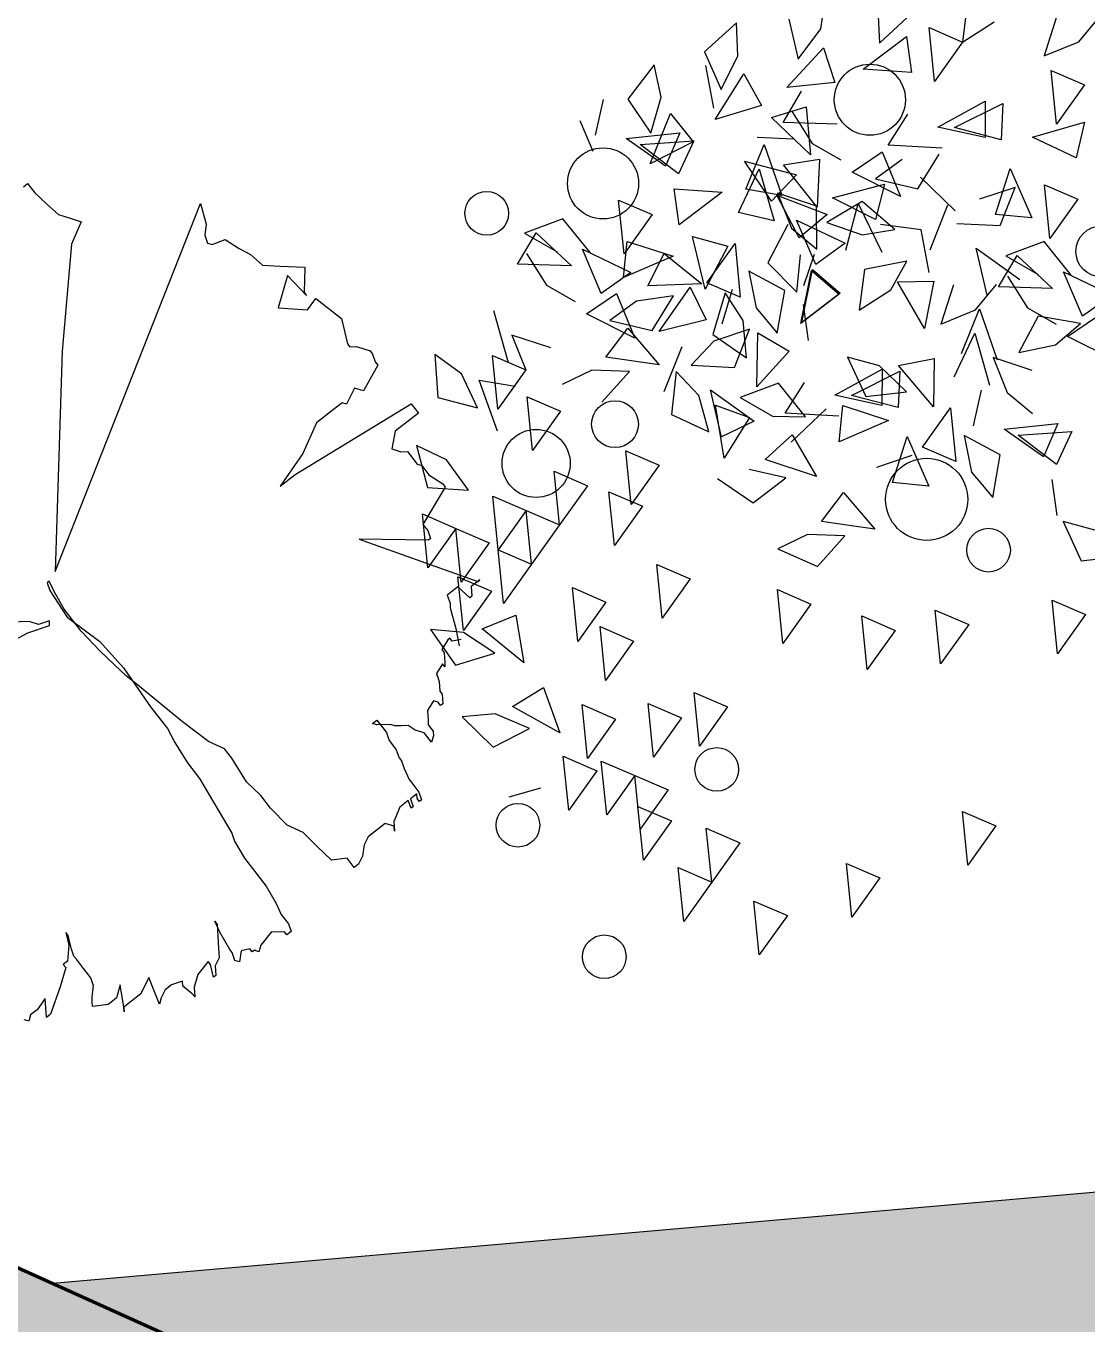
# Model space of a CAD drawing. Header units: millimetres. Extents: x 111 to 1506, y 14 to 566.
# Drawn here: x 233.425 to 235.762, y 198.432 to 201.288 of the extents above; entities that cross this region are included whole.
import ezdxf

# ---------------------------------------------------------------- set-up
doc = ezdxf.new("R2010")
doc.units = ezdxf.units.MM
doc.layers.add('fer', color=8, linetype='Continuous')
doc.layers.add('FURN', color=253, linetype='Continuous')
doc.layers.add('G', color=254, linetype='Continuous', lineweight=5)

# ---------------------------------------------------------------- blocks, each defined once
blk = doc.blocks.new('tr')
at = {"layer": 'fer', "color": 97}
for p, q in [((1378.7648, 206.7174), (1378.7707, 206.7347)), ((1378.7648, 206.7174), (1378.7707, 206.7347)), ((1378.7707, 206.7347), (1378.7827, 206.7347)), ((1378.7707, 206.7347), (1378.7707, 206.7347)), ((1378.7707, 206.7347), (1378.7827, 206.7347)), ((1378.7707, 206.7347), (1378.7707, 206.7347)), ((1378.7827, 206.7347), (1378.7827, 206.7261)), ((1378.7827, 206.7347), (1378.7827, 206.7261)), ((1378.5446, 206.7001), (1378.5625, 206.7087)), ((1378.5446, 206.7001), (1378.5625, 206.7087)), ((1378.5625, 206.7087), (1378.5744, 206.7087)), ((1378.5625, 206.7087), (1378.5625, 206.7087)), ((1378.5625, 206.7087), (1378.5744, 206.7087)), ((1378.5625, 206.7087), (1378.5625, 206.7087)), ((1378.5744, 206.7087), (1378.5744, 206.6827)), ((1378.5744, 206.7087), (1378.5744, 206.7087)), ((1378.5744, 206.7087), (1378.5744, 206.6827)), ((1378.5744, 206.7087), (1378.5744, 206.7087)), ((1378.7648, 206.6914), (1378.7648, 206.7174)), ((1378.7648, 206.6914), (1378.7648, 206.7174)), ((1378.7827, 206.7261), (1378.8065, 206.7087)), ((1378.7827, 206.7261), (1378.7827, 206.7261)), ((1378.7827, 206.7261), (1378.8065, 206.7087)), ((1378.7827, 206.7261), (1378.7827, 206.7261)), ((1378.8065, 206.7087), (1378.8422, 206.7174)), ((1378.8065, 206.7087), (1378.8422, 206.7174)), ((1378.8422, 206.7174), (1378.8541, 206.7261)), ((1378.8422, 206.7174), (1378.8541, 206.7261)), ((1378.8541, 206.7261), (1378.86, 206.7174)), ((1378.8541, 206.7261), (1378.8541, 206.7261)), ((1378.8541, 206.7261), (1378.86, 206.7174)), ((1378.8541, 206.7261), (1378.8541, 206.7261)), ((1378.86, 206.7174), (1378.866, 206.7174)), ((1378.86, 206.7174), (1378.866, 206.7174)), ((1378.866, 206.7174), (1378.866, 206.7087)), ((1378.866, 206.7174), (1378.866, 206.7087)), ((1378.866, 206.7087), (1378.8838, 206.7001)), ((1378.866, 206.7087), (1378.8838, 206.7001)), ((1378.8838, 206.7001), (1378.9017, 206.7174)), ((1378.8838, 206.7001), (1378.9017, 206.7174)), ((1378.9017, 206.7174), (1378.9076, 206.7087)), ((1378.9017, 206.7174), (1378.9076, 206.7087)), ((1378.9076, 206.7087), (1378.9017, 206.6914)), ((1378.9076, 206.7087), (1378.9017, 206.6914)), ((1378.9493, 206.6914), (1378.9612, 206.7087)), ((1378.9493, 206.6914), (1378.9612, 206.7087)), ((1378.9671, 206.7087), (1378.9552, 206.6827)), ((1378.9671, 206.7087), (1378.9552, 206.6827)), ((1378.9612, 206.7087), (1378.9671, 206.7087)), ((1378.9612, 206.7087), (1378.9671, 206.7087)), ((1379.0147, 206.7001), (1379.0266, 206.7174)), ((1379.0147, 206.7001), (1379.0266, 206.7174)), ((1379.0266, 206.7174), (1379.0266, 206.7087)), ((1379.0266, 206.7174), (1379.0266, 206.7087)), ((1379.0266, 206.7087), (1379.0326, 206.6827)), ((1379.0266, 206.7087), (1379.0326, 206.6827)), ((1378.3601, 206.6654), (1378.3661, 206.6827)), ((1378.3601, 206.6654), (1378.3661, 206.6827)), ((1378.3661, 206.6827), (1378.372, 206.6827)), ((1378.3661, 206.6827), (1378.372, 206.6827)), ((1378.372, 206.6741), (1378.3661, 206.6654)), ((1378.372, 206.6741), (1378.3661, 206.6654)), ((1378.372, 206.6827), (1378.372, 206.6741)), ((1378.372, 206.6827), (1378.372, 206.6741)), ((1378.3839, 206.6654), (1378.3899, 206.6827)), ((1378.3839, 206.6654), (1378.3899, 206.6827)), ((1378.3958, 206.6827), (1378.3899, 206.6654)), ((1378.3899, 206.6827), (1378.3958, 206.6827)), ((1378.3958, 206.6827), (1378.3899, 206.6654)), ((1378.3899, 206.6827), (1378.3958, 206.6827)), ((1378.4137, 206.6654), (1378.4434, 206.6827)), ((1378.4137, 206.6654), (1378.4434, 206.6827)), ((1378.4434, 206.6827), (1378.4494, 206.6914)), ((1378.4434, 206.6827), (1378.4494, 206.6914)), ((1378.4553, 206.7001), (1378.4494, 206.6914)), ((1378.4494, 206.6914), (1378.4553, 206.7001)), ((1378.4553, 206.7001), (1378.4494, 206.6914)), ((1378.4494, 206.6914), (1378.4553, 206.7001)), ((1378.4494, 206.6914), (1378.4613, 206.6741)), ((1378.4494, 206.6914), (1378.4613, 206.6741)), ((1378.4613, 206.6741), (1378.491, 206.6741)), ((1378.4613, 206.6741), (1378.491, 206.6741)), ((1378.491, 206.6741), (1378.5089, 206.6741)), ((1378.491, 206.6741), (1378.5089, 206.6741)), ((1378.5089, 206.6741), (1378.5268, 206.6827)), ((1378.5089, 206.6741), (1378.5268, 206.6827)), ((1378.5268, 206.6827), (1378.5446, 206.7001)), ((1378.5268, 206.6827), (1378.5446, 206.7001)), ((1378.5446, 206.7001), (1378.5446, 206.7001)), ((1378.5446, 206.7001), (1378.5446, 206.7001)), ((1378.5744, 206.6827), (1378.6041, 206.6654)), ((1378.5744, 206.6827), (1378.6041, 206.6654)), ((1378.7588, 206.6654), (1378.7648, 206.6914)), ((1378.7588, 206.6654), (1378.7648, 206.6914)), ((1378.9017, 206.6827), (1378.8957, 206.6394)), ((1378.9017, 206.6827), (1378.8957, 206.6394)), ((1378.9017, 206.6914), (1378.9017, 206.6827)), ((1378.9017, 206.6914), (1378.9017, 206.6827)), ((1378.9195, 206.6654), (1378.9314, 206.6827)), ((1378.9195, 206.6654), (1378.9314, 206.6827)), ((1378.9314, 206.6827), (1378.9493, 206.6914)), ((1378.9314, 206.6827), (1378.9493, 206.6914)), ((1378.9552, 206.6741), (1378.9909, 206.6827)), ((1378.9552, 206.6827), (1378.9552, 206.6741)), ((1378.9552, 206.6741), (1378.9909, 206.6827)), ((1378.9552, 206.6827), (1378.9552, 206.6741)), ((1378.9909, 206.6827), (1379.0147, 206.7001)), ((1378.9909, 206.6827), (1379.0147, 206.7001)), ((1379.0326, 206.6827), (1379.0266, 206.6741)), ((1379.0326, 206.6827), (1379.0266, 206.6741)), ((1379.0266, 206.6741), (1379.0505, 206.6654)), ((1379.0266, 206.6741), (1379.0505, 206.6654)), ((1379.0683, 206.6654), (1379.0862, 206.6741)), ((1379.0683, 206.6654), (1379.0862, 206.6741)), ((1379.0981, 206.6827), (1379.0802, 206.6221)), ((1379.0981, 206.6827), (1379.0802, 206.6221)), ((1379.0862, 206.6741), (1379.0981, 206.6827)), ((1379.0862, 206.6741), (1379.0981, 206.6827)), ((1378.3601, 206.6394), (1378.3601, 206.6654)), ((1378.3601, 206.6394), (1378.3601, 206.6654)), ((1378.3661, 206.6654), (1378.372, 206.6654)), ((1378.3661, 206.6654), (1378.372, 206.6654)), ((1378.372, 206.6654), (1378.3839, 206.6654)), ((1378.372, 206.6654), (1378.3839, 206.6654)), ((1378.3899, 206.6654), (1378.4137, 206.6654)), ((1378.3899, 206.6654), (1378.4137, 206.6654)), ((1378.6041, 206.6654), (1378.6101, 206.6221)), ((1378.6041, 206.6654), (1378.6101, 206.6221)), ((1378.7529, 206.6221), (1378.7588, 206.6654)), ((1378.7529, 206.6221), (1378.7588, 206.6654)), ((1378.8898, 206.6221), (1378.9195, 206.6654)), ((1378.8898, 206.6221), (1378.9195, 206.6654)), ((1379.0505, 206.6654), (1379.0683, 206.6654)), ((1379.0505, 206.6654), (1379.0683, 206.6654)), ((1379.1695, 206.6481), (1379.1635, 206.6394)), ((1379.1635, 206.6394), (1379.1695, 206.6481)), ((1379.1695, 206.6481), (1379.1635, 206.6394)), ((1379.1635, 206.6394), (1379.1695, 206.6481)), ((1378.3542, 206.6047), (1378.3601, 206.6307)), ((1378.3542, 206.6047), (1378.3601, 206.6307)), ((1378.3601, 206.6307), (1378.3601, 206.6394)), ((1378.3601, 206.6307), (1378.3601, 206.6394)), ((1378.6101, 206.6221), (1378.616, 206.5788)), ((1378.6101, 206.6221), (1378.616, 206.5788)), ((1378.7529, 206.5441), (1378.7529, 206.6221)), ((1378.7529, 206.5441), (1378.7529, 206.6221)), ((1378.8957, 206.6394), (1378.8898, 206.6134)), ((1378.8957, 206.6394), (1378.8898, 206.6134)), ((1378.8898, 206.6134), (1378.8898, 206.6221)), ((1378.8898, 206.6134), (1378.8898, 206.6221)), ((1379.0802, 206.6221), (1379.1159, 206.6394)), ((1379.0802, 206.6221), (1379.1159, 206.6394)), ((1379.1159, 206.6394), (1379.1635, 206.6394)), ((1379.1159, 206.6394), (1379.1635, 206.6394)), ((1379.1635, 206.6394), (1379.1397, 206.5961)), ((1379.1635, 206.6394), (1379.1397, 206.5961)), ((1378.253, 206.5788), (1378.259, 206.5874)), ((1378.253, 206.5788), (1378.259, 206.5874)), ((1378.259, 206.5874), (1378.2709, 206.5961)), ((1378.259, 206.5874), (1378.2709, 206.5961)), ((1378.259, 206.5874), (1378.259, 206.5874)), ((1378.259, 206.5874), (1378.259, 206.5874)), ((1378.2709, 206.5961), (1378.2709, 206.5874)), ((1378.2709, 206.5961), (1378.2709, 206.5874)), ((1378.2709, 206.5874), (1378.2709, 206.5788)), ((1378.2709, 206.5874), (1378.2709, 206.5788)), ((1378.3482, 206.5874), (1378.3542, 206.6047)), ((1378.3482, 206.5874), (1378.3542, 206.6047)), ((1378.3482, 206.5788), (1378.3482, 206.5874)), ((1378.3482, 206.5788), (1378.3482, 206.5874)), ((1379.1397, 206.5961), (1379.1635, 206.6134)), ((1379.1397, 206.5961), (1379.1635, 206.6134)), ((1379.1635, 206.6134), (1379.1754, 206.6134)), ((1379.1635, 206.6134), (1379.1754, 206.6134)), ((1379.1754, 206.6134), (1379.1873, 206.6134)), ((1379.1754, 206.6134), (1379.1873, 206.6134)), ((1379.1873, 206.6134), (1379.2171, 206.5961)), ((1379.1873, 206.6134), (1379.2171, 206.5961)), ((1379.2111, 206.5874), (1379.2052, 206.5788)), ((1379.2111, 206.5874), (1379.2052, 206.5788)), ((1379.2171, 206.5961), (1379.2111, 206.5874)), ((1379.2171, 206.5961), (1379.2111, 206.5874)), ((1378.2471, 206.5528), (1378.253, 206.5614)), ((1378.2471, 206.5528), (1378.253, 206.5614)), ((1378.253, 206.5614), (1378.253, 206.5788)), ((1378.253, 206.5614), (1378.253, 206.5788)), ((1378.2709, 206.5788), (1378.2709, 206.5701)), ((1378.2709, 206.5788), (1378.2709, 206.5788)), ((1378.2709, 206.5788), (1378.2709, 206.5701)), ((1378.2709, 206.5788), (1378.2709, 206.5788)), ((1378.2709, 206.5701), (1378.2828, 206.5528)), ((1378.2709, 206.5701), (1378.2828, 206.5528)), ((1378.3423, 206.5614), (1378.3482, 206.5788)), ((1378.3423, 206.5614), (1378.3482, 206.5788)), ((1378.3423, 206.5441), (1378.3423, 206.5614)), ((1378.3423, 206.5441), (1378.3423, 206.5614)), ((1378.616, 206.5788), (1378.6339, 206.5441)), ((1378.616, 206.5788), (1378.6339, 206.5441)), ((1379.1873, 206.5614), (1379.1814, 206.5441)), ((1379.1873, 206.5614), (1379.1814, 206.5441)), ((1379.2052, 206.5788), (1379.1873, 206.5614)), ((1379.2052, 206.5788), (1379.1873, 206.5614)), ((1378.1875, 206.5268), (1378.1935, 206.5354)), ((1378.1875, 206.5268), (1378.1935, 206.5354)), ((1378.1935, 206.5354), (1378.1994, 206.5441)), ((1378.1935, 206.5354), (1378.1994, 206.5441)), ((1378.1994, 206.5441), (1378.2054, 206.5441)), ((1378.1994, 206.5441), (1378.2054, 206.5441)), ((1378.2054, 206.5441), (1378.2054, 206.5354)), ((1378.2054, 206.5441), (1378.2054, 206.5441)), ((1378.2054, 206.5441), (1378.2054, 206.5354)), ((1378.2054, 206.5441), (1378.2054, 206.5441)), ((1378.2054, 206.5354), (1378.2113, 206.5268)), ((1378.2054, 206.5354), (1378.2054, 206.5354)), ((1378.2054, 206.5354), (1378.2113, 206.5268)), ((1378.2054, 206.5354), (1378.2054, 206.5354)), ((1378.2113, 206.5268), (1378.2351, 206.5354)), ((1378.2113, 206.5268), (1378.2351, 206.5354)), ((1378.2351, 206.5354), (1378.2411, 206.5441)), ((1378.2351, 206.5354), (1378.2411, 206.5441)), ((1378.2351, 206.5354), (1378.2351, 206.5354)), ((1378.2351, 206.5354), (1378.2351, 206.5354)), ((1378.2411, 206.5441), (1378.2471, 206.5528)), ((1378.2411, 206.5441), (1378.2471, 206.5528)), ((1378.2828, 206.5528), (1378.2887, 206.5354)), ((1378.2828, 206.5528), (1378.2887, 206.5354)), ((1378.2887, 206.5354), (1378.3006, 206.5268)), ((1378.2887, 206.5354), (1378.3006, 206.5268)), ((1378.3363, 206.5181), (1378.3423, 206.5354)), ((1378.3363, 206.5181), (1378.3423, 206.5354)), ((1378.3423, 206.5441), (1378.3423, 206.5441)), ((1378.3423, 206.5354), (1378.3423, 206.5441)), ((1378.3423, 206.5441), (1378.3423, 206.5441)), ((1378.3423, 206.5354), (1378.3423, 206.5441)), ((1378.6339, 206.5441), (1378.6398, 206.4921)), ((1378.6339, 206.5441), (1378.6398, 206.4921)), ((1378.7469, 206.5008), (1378.7529, 206.5441)), ((1378.7469, 206.5008), (1378.7529, 206.5441)), ((1379.1814, 206.5441), (1379.1814, 206.5181)), ((1379.1814, 206.5441), (1379.1814, 206.5181)), ((1379.2468, 206.5181), (1379.3004, 206.5528)), ((1379.2468, 206.5181), (1379.3004, 206.5528)), ((1379.3123, 206.5528), (1379.2885, 206.5181)), ((1379.3123, 206.5528), (1379.2885, 206.5181)), ((1379.3004, 206.5528), (1379.3123, 206.5528)), ((1379.3004, 206.5528), (1379.3123, 206.5528)), ((1379.3123, 206.5528), (1379.3123, 206.5528)), ((1379.3123, 206.5528), (1379.3123, 206.5528)), ((1379.3361, 206.5268), (1379.348, 206.5354)), ((1379.3361, 206.5268), (1379.348, 206.5354)), ((1379.348, 206.5354), (1379.354, 206.5268)), ((1379.348, 206.5354), (1379.354, 206.5268)), ((1378.1697, 206.4834), (1378.1756, 206.5008)), ((1378.1697, 206.4834), (1378.1756, 206.5008)), ((1378.1756, 206.5008), (1378.1875, 206.5181)), ((1378.1756, 206.5008), (1378.1875, 206.5181)), ((1378.1875, 206.5181), (1378.1875, 206.5268)), ((1378.1875, 206.5181), (1378.1875, 206.5268)), ((1378.3006, 206.5268), (1378.3125, 206.5181)), ((1378.3006, 206.5268), (1378.3125, 206.5181)), ((1378.3125, 206.5181), (1378.3185, 206.5094)), ((1378.3125, 206.5181), (1378.3185, 206.5094)), ((1378.3185, 206.5094), (1378.3423, 206.4921)), ((1378.3185, 206.5094), (1378.3423, 206.4921)), ((1378.3363, 206.4834), (1378.3363, 206.5181)), ((1378.3363, 206.4834), (1378.3363, 206.5181)), ((1378.741, 206.4834), (1378.7469, 206.5008)), ((1378.741, 206.4834), (1378.7469, 206.5008)), ((1379.1814, 206.5181), (1379.1814, 206.4921)), ((1379.1814, 206.5181), (1379.1814, 206.4921)), ((1379.2111, 206.4921), (1379.2468, 206.5181)), ((1379.2111, 206.4921), (1379.2468, 206.5181)), ((1379.2468, 206.5181), (1379.2468, 206.5181)), ((1379.2468, 206.5181), (1379.2468, 206.5181)), ((1379.2885, 206.5181), (1379.3182, 206.5268)), ((1379.2885, 206.5181), (1379.3182, 206.5268)), ((1379.2885, 206.5181), (1379.2885, 206.5181)), ((1379.2885, 206.5181), (1379.2885, 206.5181)), ((1379.3182, 206.5268), (1379.3361, 206.5268)), ((1379.3182, 206.5268), (1379.3361, 206.5268)), ((1378.128, 206.4574), (1378.1399, 206.4748)), ((1378.128, 206.4574), (1378.1399, 206.4748)), ((1378.1399, 206.4748), (1378.1459, 206.4834)), ((1378.1399, 206.4748), (1378.1459, 206.4834)), ((1378.1399, 206.4748), (1378.1399, 206.4748)), ((1378.1399, 206.4748), (1378.1399, 206.4748)), ((1378.1459, 206.4748), (1378.1697, 206.4834)), ((1378.1459, 206.4834), (1378.1459, 206.4748)), ((1378.1459, 206.4748), (1378.1697, 206.4834)), ((1378.1459, 206.4834), (1378.1459, 206.4748)), ((1378.3363, 206.4834), (1378.3363, 206.4834)), ((1378.3482, 206.4834), (1378.3363, 206.4834)), ((1378.3363, 206.4834), (1378.3363, 206.4834)), ((1378.3482, 206.4834), (1378.3363, 206.4834)), ((1378.3423, 206.4921), (1378.3482, 206.4834)), ((1378.3423, 206.4921), (1378.3482, 206.4834)), ((1378.6398, 206.4921), (1378.6398, 206.4574)), ((1378.6398, 206.4921), (1378.6398, 206.4574)), ((1378.7231, 206.3448), (1378.741, 206.4834)), ((1378.7231, 206.3448), (1378.741, 206.4834)), ((1379.1754, 206.4574), (1379.1992, 206.4834)), ((1379.1814, 206.4834), (1379.1754, 206.4661)), ((1379.1754, 206.4574), (1379.1992, 206.4834)), ((1379.1814, 206.4834), (1379.1754, 206.4661)), ((1379.1814, 206.4921), (1379.1814, 206.4834)), ((1379.1814, 206.4921), (1379.1814, 206.4834)), ((1379.1992, 206.4834), (1379.2111, 206.4834)), ((1379.1992, 206.4834), (1379.2111, 206.4834)), ((1379.2111, 206.4834), (1379.2111, 206.4921)), ((1379.2111, 206.4834), (1379.2111, 206.4921)), ((1378.0745, 206.4314), (1378.0923, 206.4661)), ((1378.0745, 206.4314), (1378.0923, 206.4661)), ((1378.0804, 206.4574), (1378.0983, 206.4488)), ((1378.0804, 206.4574), (1378.0983, 206.4488)), ((1378.0983, 206.4488), (1378.0983, 206.4401)), ((1378.0983, 206.4488), (1378.0983, 206.4488)), ((1378.0983, 206.4488), (1378.0983, 206.4401)), ((1378.0983, 206.4488), (1378.0983, 206.4488)), ((1378.1042, 206.4401), (1378.128, 206.4488)), ((1378.1042, 206.4401), (1378.128, 206.4488)), ((1378.128, 206.4574), (1378.128, 206.4574)), ((1378.128, 206.4574), (1378.128, 206.4574)), ((1378.128, 206.4574), (1378.128, 206.4574)), ((1378.128, 206.4488), (1378.128, 206.4574)), ((1378.128, 206.4574), (1378.128, 206.4574)), ((1378.128, 206.4574), (1378.128, 206.4574)), ((1378.128, 206.4574), (1378.128, 206.4574)), ((1378.128, 206.4488), (1378.128, 206.4574)), ((1378.6398, 206.4574), (1378.6458, 206.4141)), ((1378.6398, 206.4574), (1378.6458, 206.4141)), ((1379.1754, 206.4661), (1379.1635, 206.4401)), ((1379.1754, 206.4661), (1379.1635, 206.4401)), ((1379.1635, 206.4314), (1379.1754, 206.4574)), ((1379.1635, 206.4314), (1379.1754, 206.4574)), ((1379.1754, 206.4661), (1379.1754, 206.4661)), ((1379.1754, 206.4661), (1379.1754, 206.4661)), ((1378.0566, 206.3881), (1378.0745, 206.4314)), ((1378.0566, 206.3881), (1378.0745, 206.4314)), ((1378.0983, 206.4401), (1378.1042, 206.4401)), ((1378.0983, 206.4401), (1378.0983, 206.4401)), ((1378.0983, 206.4401), (1378.1042, 206.4401)), ((1378.0983, 206.4401), (1378.0983, 206.4401)), ((1379.1635, 206.4401), (1379.1635, 206.4314)), ((1379.1635, 206.4401), (1379.1635, 206.4314)), ((1377.9912, 206.3794), (1378.0031, 206.3968)), ((1377.9912, 206.3794), (1378.0031, 206.3968)), ((1378.0031, 206.3968), (1378.009, 206.3968)), ((1378.0031, 206.3968), (1378.009, 206.3968)), ((1378.009, 206.3968), (1378.015, 206.3621)), ((1378.009, 206.3968), (1378.015, 206.3621)), ((1378.0507, 206.3794), (1378.0566, 206.3881)), ((1378.0507, 206.3794), (1378.0566, 206.3881)), ((1378.0566, 206.3881), (1378.0566, 206.3881)), ((1378.0566, 206.3881), (1378.0566, 206.3881)), ((1378.6458, 206.4141), (1378.6398, 206.3534)), ((1378.6458, 206.4141), (1378.6398, 206.3534)), ((1377.9674, 206.3794), (1377.9912, 206.3794)), ((1377.9733, 206.3794), (1377.9674, 206.3794)), ((1377.9674, 206.3794), (1377.9912, 206.3794)), ((1377.9733, 206.3794), (1377.9674, 206.3794)), ((1378.1221, 206.1455), (1377.9733, 206.3794)), ((1378.1221, 206.1455), (1377.9733, 206.3794)), ((1378.015, 206.3621), (1378.0209, 206.3621)), ((1378.015, 206.3621), (1378.0209, 206.3621)), ((1378.0209, 206.3621), (1378.0447, 206.3621)), ((1378.0209, 206.3621), (1378.0447, 206.3621)), ((1378.0447, 206.3621), (1378.0507, 206.3794)), ((1378.0447, 206.3621), (1378.0507, 206.3794)), ((1378.6398, 206.3534), (1378.6398, 206.3274)), ((1378.6398, 206.3534), (1378.6398, 206.3274)), ((1378.7231, 206.3014), (1378.7231, 206.3448)), ((1378.7231, 206.3014), (1378.7231, 206.3448)), ((1378.6398, 206.3274), (1378.6577, 206.2928)), ((1378.6398, 206.3274), (1378.6577, 206.2928)), ((1378.7172, 206.2495), (1378.7231, 206.3014)), ((1378.7172, 206.2495), (1378.7231, 206.3014)), ((1378.6577, 206.2928), (1378.6755, 206.2235)), ((1378.6577, 206.2928), (1378.6755, 206.2235)), ((1378.7112, 206.2148), (1378.7172, 206.2495)), ((1378.7112, 206.2148), (1378.7172, 206.2495)), ((1377.9912, 206.2235), (1377.9971, 206.2408)), ((1377.9912, 206.2235), (1377.9971, 206.2408)), ((1377.9912, 206.2061), (1377.9912, 206.2235)), ((1377.9912, 206.2061), (1377.9912, 206.2235)), ((1377.9971, 206.2408), (1378.0031, 206.2408)), ((1377.9971, 206.2408), (1378.0031, 206.2408)), ((1378.0031, 206.2408), (1378.1221, 206.1455)), ((1378.0031, 206.2408), (1378.1221, 206.1455)), ((1378.6755, 206.2235), (1378.6934, 206.1455)), ((1378.6755, 206.2235), (1378.6934, 206.1455)), ((1377.9019, 206.1715), (1377.9912, 206.2061)), ((1377.9019, 206.1715), (1377.9912, 206.2061)), ((1378.7112, 206.1541), (1378.7112, 206.2148)), ((1378.7112, 206.1541), (1378.7112, 206.2148)), ((1377.9019, 206.1628), (1377.9019, 206.1715)), ((1377.9019, 206.1628), (1377.9019, 206.1715)), ((1377.9138, 206.1281), (1377.9019, 206.1628)), ((1377.9138, 206.1281), (1377.9019, 206.1628)), ((1378.6934, 206.1455), (1378.7053, 206.0935)), ((1378.6934, 206.1455), (1378.7053, 206.0935)), ((1378.7053, 206.0501), (1378.7112, 206.1541)), ((1378.7053, 206.0501), (1378.7112, 206.1541)), ((1377.9138, 206.1021), (1377.9138, 206.1281)), ((1377.9138, 206.1021), (1377.9138, 206.1281)), ((1377.9197, 206.0935), (1377.9138, 206.1021)), ((1377.9197, 206.0935), (1377.9138, 206.1021)), ((1377.9197, 206.0588), (1377.9197, 206.0935)), ((1377.9197, 206.0588), (1377.9197, 206.0935)), ((1378.7053, 206.0935), (1378.7112, 206.0675)), ((1378.7053, 206.0935), (1378.7112, 206.0675)), ((1377.9316, 206.0501), (1377.9197, 206.0588)), ((1377.9316, 206.0501), (1377.9197, 206.0588)), ((1377.9435, 206.0328), (1377.9316, 206.0501)), ((1377.9435, 206.0328), (1377.9316, 206.0501)), ((1378.7112, 205.9722), (1378.7053, 206.0501)), ((1378.7112, 205.9722), (1378.7053, 206.0501)), ((1378.7112, 206.0675), (1378.7172, 206.0328)), ((1378.7112, 206.0675), (1378.7172, 206.0328)), ((1377.9138, 206.0068), (1377.9435, 206.0328)), ((1377.9138, 206.0068), (1377.9435, 206.0328)), ((1378.7172, 206.0328), (1378.7231, 205.9895)), ((1378.7172, 206.0328), (1378.7231, 205.9895)), ((1377.8483, 206.0068), (1377.9138, 206.0068)), ((1377.8483, 206.0068), (1377.9138, 206.0068)), ((1377.8483, 206.0068), (1377.8483, 206.0068)), ((1377.8483, 205.9808), (1377.8483, 206.0068)), ((1377.8483, 206.0068), (1377.8483, 206.0068)), ((1377.8483, 205.9808), (1377.8483, 206.0068)), ((1378.7231, 205.9895), (1378.7291, 205.9288)), ((1378.7231, 205.9895), (1378.7291, 205.9288)), ((1378.1459, 205.9462), (1377.8483, 205.9808)), ((1378.1459, 205.9462), (1377.8483, 205.9808)), ((1377.8483, 205.9808), (1377.8483, 205.9808)), ((1377.8483, 205.9808), (1377.8483, 205.9808)), ((1378.735, 205.8855), (1378.7112, 205.9722)), ((1378.735, 205.8855), (1378.7112, 205.9722)), ((1378.1042, 205.9202), (1378.1875, 205.9462)), ((1378.1042, 205.9202), (1378.1875, 205.9462)), ((1378.1875, 205.9462), (1378.1459, 205.9462)), ((1378.1875, 205.9462), (1378.1459, 205.9462)), ((1378.0388, 205.8855), (1378.1042, 205.9202)), ((1378.0388, 205.8855), (1378.1042, 205.9202)), ((1378.7291, 205.9288), (1378.7291, 205.8682)), ((1378.7291, 205.9288), (1378.7291, 205.8682)), ((1377.8543, 205.8682), (1377.9138, 205.8942)), ((1377.8543, 205.8682), (1377.9138, 205.8942)), ((1377.9138, 205.8942), (1377.9257, 205.8768)), ((1377.9138, 205.8942), (1377.9257, 205.8768)), ((1377.9257, 205.8768), (1377.9614, 205.8942)), ((1377.9257, 205.8768), (1377.9614, 205.8942)), ((1377.9614, 205.8942), (1377.9674, 205.8855)), ((1377.9614, 205.8942), (1377.9674, 205.8855)), ((1377.9674, 205.8855), (1377.9912, 205.8855)), ((1377.9674, 205.8855), (1377.9912, 205.8855)), ((1377.9912, 205.8855), (1378.0388, 205.8855)), ((1377.9912, 205.8855), (1378.0388, 205.8855)), ((1378.7291, 205.8162), (1378.735, 205.8855)), ((1378.7291, 205.8162), (1378.735, 205.8855)), ((1378.7767, 205.8768), (1378.7707, 205.8682)), ((1378.7767, 205.8768), (1378.7707, 205.8682)), ((1378.8243, 205.8595), (1378.7767, 205.8768)), ((1378.8243, 205.8595), (1378.7767, 205.8768)), ((1377.8483, 205.8422), (1377.8543, 205.8595)), ((1377.8483, 205.8422), (1377.8543, 205.8595)), ((1377.8543, 205.8682), (1377.8543, 205.8682)), ((1377.8543, 205.8595), (1377.8543, 205.8682)), ((1377.8543, 205.8682), (1377.8543, 205.8682)), ((1377.8543, 205.8595), (1377.8543, 205.8682)), ((1378.7291, 205.8682), (1378.7231, 205.8248)), ((1378.7291, 205.8682), (1378.7231, 205.8248)), ((1378.7707, 205.8682), (1378.7946, 205.8595)), ((1378.7707, 205.8682), (1378.7946, 205.8595)), ((1378.7946, 205.8595), (1378.8065, 205.8422)), ((1378.7946, 205.8595), (1378.8065, 205.8422)), ((1378.8779, 205.8508), (1378.8243, 205.8595)), ((1378.8779, 205.8508), (1378.8243, 205.8595)), ((1377.8483, 205.8335), (1377.8483, 205.8422)), ((1377.8483, 205.8335), (1377.8483, 205.8422)), ((1377.8662, 205.8075), (1377.8483, 205.8335)), ((1377.8662, 205.8075), (1377.8483, 205.8335)), ((1378.7231, 205.8248), (1378.7172, 205.7988)), ((1378.7231, 205.8248), (1378.7172, 205.7988)), ((1378.7231, 205.7988), (1378.7291, 205.8162)), ((1378.7231, 205.7988), (1378.7291, 205.8162)), ((1378.8065, 205.8422), (1378.8541, 205.8075)), ((1378.8065, 205.8422), (1378.8541, 205.8075)), ((1377.8543, 205.7382), (1377.8781, 205.7902)), ((1377.8543, 205.7382), (1377.8781, 205.7902)), ((1377.8781, 205.7988), (1377.8662, 205.8075)), ((1377.8781, 205.7988), (1377.8662, 205.8075)), ((1377.8781, 205.7902), (1377.8781, 205.7988)), ((1377.8781, 205.7902), (1377.8781, 205.7988)), ((1378.6934, 205.7902), (1377.9435, 205.3482)), ((1378.6934, 205.7902), (1377.9435, 205.3482)), ((1378.3839, 205.4175), (1378.6934, 205.7902)), ((1378.3839, 205.4175), (1378.6934, 205.7902)), ((1378.7172, 205.7988), (1378.7231, 205.7988)), ((1378.7172, 205.7988), (1378.7231, 205.7988)), ((1377.8721, 205.6688), (1377.8543, 205.7382)), ((1377.8721, 205.6688), (1377.8543, 205.7382)), ((1377.9019, 205.6775), (1377.8721, 205.6688)), ((1377.9019, 205.6775), (1377.8721, 205.6688)), ((1377.9495, 205.6342), (1377.9019, 205.6775)), ((1377.9495, 205.6342), (1377.9019, 205.6775)), ((1377.884, 205.6515), (1377.89, 205.5909)), ((1377.884, 205.6515), (1377.884, 205.6515)), ((1377.884, 205.6429), (1377.884, 205.6515)), ((1377.884, 205.6515), (1377.89, 205.5909)), ((1377.884, 205.6515), (1377.884, 205.6515)), ((1377.884, 205.6429), (1377.884, 205.6515)), ((1377.8483, 205.5995), (1377.884, 205.6429)), ((1377.8483, 205.5995), (1377.884, 205.6429)), ((1377.89, 205.5909), (1377.9495, 205.6342)), ((1377.89, 205.5909), (1377.9495, 205.6342)), ((1377.89, 205.5649), (1377.8483, 205.5995)), ((1377.89, 205.5649), (1377.8483, 205.5995)), ((1377.9197, 205.5389), (1377.89, 205.5649)), ((1377.9197, 205.5389), (1377.89, 205.5649)), ((1377.9257, 205.5042), (1377.9197, 205.5389)), ((1377.9257, 205.5042), (1377.9197, 205.5389)), ((1377.9376, 205.4782), (1377.9257, 205.5042)), ((1377.9376, 205.4782), (1377.9257, 205.5042)), ((1377.9495, 205.4435), (1377.9376, 205.4782)), ((1377.9495, 205.4435), (1377.9376, 205.4782)), ((1377.9793, 205.4349), (1377.9495, 205.4435)), ((1377.9793, 205.4349), (1377.9495, 205.4435)), ((1377.9852, 205.4262), (1377.9793, 205.4349)), ((1377.9852, 205.4262), (1377.9793, 205.4349)), ((1377.9793, 205.4089), (1377.9852, 205.4262)), ((1377.9793, 205.4089), (1377.9852, 205.4262)), ((1378.2232, 205.2442), (1378.3839, 205.4175)), ((1378.2232, 205.2442), (1378.3839, 205.4175)), ((1377.9435, 205.3482), (1377.9614, 205.3915)), ((1377.9435, 205.3482), (1377.9614, 205.3915)), ((1377.9614, 205.3915), (1377.9793, 205.4089)), ((1377.9614, 205.3915), (1377.9793, 205.4089)), ((1377.9435, 205.3482), (1377.9435, 205.3482)), ((1377.9435, 205.3482), (1377.9435, 205.3482)), ((1378.1756, 205.2182), (1378.2232, 205.2442)), ((1378.1756, 205.2182), (1378.2232, 205.2442)), ((1378.1756, 205.2182), (1378.1756, 205.2182)), ((1378.1756, 205.2182), (1378.1756, 205.2182)), ((1378.1875, 205.2009), (1378.1756, 205.2182)), ((1378.1756, 205.2182), (1378.1756, 205.2182)), ((1378.1756, 205.2182), (1378.1756, 205.2182)), ((1378.1875, 205.2009), (1378.1756, 205.2182)), ((1378.2054, 205.1749), (1378.1875, 205.2009)), ((1378.2054, 205.1749), (1378.1875, 205.2009)), ((1378.2113, 205.1402), (1378.2054, 205.1749)), ((1378.2113, 205.1402), (1378.2054, 205.1749)), ((1378.2113, 205.1402), (1378.2113, 205.1402)), ((1378.2173, 205.1056), (1378.2113, 205.1402)), ((1378.2113, 205.1402), (1378.2113, 205.1402)), ((1378.2173, 205.1056), (1378.2113, 205.1402)), ((1378.2173, 205.0796), (1378.2173, 205.1056)), ((1378.2173, 205.0796), (1378.2173, 205.1056)), ((1378.2292, 205.0796), (1378.2173, 205.0796)), ((1378.2292, 205.0796), (1378.2173, 205.0796))]:
    blk.add_line(p, q, dxfattribs=at)
blk = doc.blocks.new('PLANT')
for p, q in [((-0.0028, 0.3663), (-0.0459, 0.4457)), ((0.1015, 0.3394), (0.1032, 0.4194)), ((0.1032, 0.4194), (0.2066, 0.3948)), ((0.6066, 0.3313), (0.6084, 0.4113)), ((0.6084, 0.4113), (0.7118, 0.3868)), ((0.2066, 0.3948), (0.1015, 0.3394)), ((0.7118, 0.3868), (0.6066, 0.3313)), ((-0.0763, 0.3689), (-0.0679, 0.2968)), ((-0.0679, 0.2968), (-0.0028, 0.3663)), ((-0.4394, 0.2715), (-0.4487, 0.1529)), ((-0.0753, 0.2797), (-0.1444, 0.2393)), ((-0.2068, 0.1334), (-0.2588, 0.2403)), ((-0.2588, 0.2403), (-0.1789, 0.2359)), ((-0.1789, 0.2359), (-0.2068, 0.1334)), ((-0.5777, 0.091), (-0.5699, 0.2096)), ((-0.5699, 0.2096), (-0.5026, 0.1662)), ((-0.2634, 0.2051), (-0.1834, 0.2035)), ((-0.2077, 0.1001), (-0.2634, 0.2051)), ((-0.1834, 0.2035), (-0.2077, 0.1001)), ((0.8087, 0.1375), (0.8104, 0.2175)), ((0.8104, 0.2175), (0.9138, 0.1929)), ((-0.4487, 0.1529), (-0.5154, 0.1972)), ((0.2187, 0.1092), (0.2204, 0.1892)), ((0.2204, 0.1892), (0.3238, 0.1646)), ((0.9138, 0.1929), (0.8087, 0.1375)), ((-0.5026, 0.1662), (-0.5777, 0.091)), ((-0.4863, 0.1686), (-0.4658, 0.0756)), ((-0.422, 0.1347), (-0.4863, 0.1686)), ((-0.2846, 0.0756), (-0.2624, 0.1448)), ((0.3238, 0.1646), (0.2187, 0.1092)), ((-0.4743, 0.0473), (-0.4649, 0.1194)), ((-0.376, 0.0662), (-0.422, 0.1347)), ((-0.0586, 0.1333), (-0.1517, 0.1134)), ((-0.0929, 0.0692), (-0.0586, 0.1333)), ((-0.577, 0.1095), (-0.6232, 0.0263)), ((-0.3504, 0.1085), (-0.3441, 0.0184)), ((-0.1517, 0.1134), (-0.1617, 0.0237)), ((-0.7391, -0.02), (-0.7374, 0.06)), ((-0.7374, 0.06), (-0.634, 0.0354)), ((-0.5721, -0.017), (-0.5345, 0.0824)), ((-0.5345, 0.0824), (-0.493, -0.029)), ((-0.4658, 0.0756), (-0.376, 0.0662)), ((-0.3441, 0.0184), (-0.2846, 0.0756)), ((-0.1617, 0.0237), (-0.0929, 0.0692)), ((0.9622, -0.02), (0.964, 0.06)), ((0.964, 0.06), (1.0674, 0.0354)), ((-0.634, 0.0354), (-0.7391, -0.02)), ((-0.5621, -0.0403), (-0.5512, 0.0416)), ((-0.5225, -0.0197), (-0.4743, 0.0473)), ((-0.379, -0.0394), (-0.2853, 0.0337)), ((-0.2677, 0.0209), (-0.1887, 0.0338)), ((0.2914, -0.0362), (0.2932, 0.0438)), ((0.2932, 0.0438), (0.3965, 0.0193)), ((1.0674, 0.0354), (0.9622, -0.02)), ((-0.8997, 0.0097), (-0.8207, 0.0226)), ((-0.826, -0.0835), (-0.8997, 0.0097)), ((-0.8207, 0.0226), (-0.826, -0.0835)), ((-0.6232, 0.0263), (-0.5621, -0.0403)), ((-0.5534, -0.1072), (-0.5256, 0.0084)), ((-0.4323, -0.0497), (-0.3428, 0.0286)), ((-0.2065, -0.0268), (-0.1011, 0.0281)), ((-0.1011, 0.0281), (-0.1032, -0.0519)), ((0.3965, 0.0193), (0.2914, -0.0362)), ((-0.9776, -0.1008), (-0.9758, -0.0208)), ((-0.9758, -0.0208), (-0.8724, -0.0453)), ((-0.7438, -0.1033), (-0.6609, -0.0182)), ((-0.6609, -0.0182), (-0.6379, -0.0949)), ((-0.493, -0.029), (-0.5721, -0.017)), ((-0.1032, -0.0519), (-0.2065, -0.0268)), ((-0.1119, -0.0921), (-0.0289, -0.007)), ((-0.0289, -0.007), (-0.006, -0.0837)), ((-1.059, -0.0682), (-1.1283, -0.0464)), ((-0.8724, -0.0453), (-0.9776, -0.1008)), ((-0.4667, -0.0458), (-0.5534, -0.1072)), ((-0.4271, -0.057), (-0.4964, -0.0353)), ((-0.3261, -0.0497), (-0.4323, -0.0497)), ((-0.3694, -0.1161), (-0.4271, -0.057)), ((-0.2729, -0.0454), (-0.379, -0.0394)), ((-1.0014, -0.1273), (-1.059, -0.0682)), ((-0.619, -0.0766), (-0.7094, -0.0777)), ((-0.7094, -0.0777), (-0.6557, -0.1404)), ((-0.5879, -0.1666), (-0.619, -0.0766)), ((-0.2937, -0.1016), (-0.1946, -0.0631)), ((-0.1946, -0.0631), (-0.2497, -0.1684)), ((-0.006, -0.0837), (-0.1119, -0.0921)), ((-0.0774, -0.0665), (-0.0237, -0.1292)), ((0.0549, -0.1756), (0.1036, -0.0812)), ((0.1036, -0.0812), (0.1321, -0.1966)), ((-0.6379, -0.0949), (-0.7438, -0.1033)), ((-0.2497, -0.1684), (-0.2937, -0.1016)), ((0.8531, -0.1775), (0.8549, -0.0975)), ((0.8549, -0.0975), (0.9583, -0.1221)), ((-1.0914, -0.1342), (-1.0014, -0.1273)), ((-0.4595, -0.123), (-0.3694, -0.1161)), ((-0.2388, -0.161), (-0.1634, -0.1342)), ((-0.2025, -0.1301), (-0.2329, -0.2068)), ((-0.1594, -0.2095), (-0.2025, -0.1301)), ((-0.1634, -0.1342), (-0.1495, -0.2395)), ((0.227, -0.1676), (0.1421, -0.1366)), ((0.1421, -0.1366), (0.1701, -0.2143)), ((0.9583, -0.1221), (0.8531, -0.1775)), ((0.9565, -0.2021), (0.9583, -0.1221)), ((0.9583, -0.1221), (1.0617, -0.1466)), ((-0.8707, -0.1722), (-0.7953, -0.1454)), ((-0.7953, -0.1454), (-0.7814, -0.2507)), ((-0.4508, -0.1659), (-0.3465, -0.146)), ((-0.4196, -0.2397), (-0.4508, -0.1659)), ((-0.3465, -0.146), (-0.4196, -0.2397)), ((-0.1495, -0.2395), (-0.2388, -0.161)), ((-0.2285, -0.1987), (-0.1541, -0.1689)), ((-0.1541, -0.1689), (-0.1362, -0.2737)), ((-0.1294, -0.1429), (-0.0448, -0.2265)), ((-0.1216, -0.2489), (-0.1294, -0.1429)), ((0.2242, -0.2628), (0.227, -0.1676)), ((0.3076, -0.23), (0.3093, -0.15)), ((0.3093, -0.15), (0.4127, -0.1746)), ((1.0617, -0.1466), (0.9565, -0.2021)), ((-0.7814, -0.2507), (-0.8707, -0.1722)), ((-0.8604, -0.2099), (-0.7861, -0.1801)), ((-0.7861, -0.1801), (-0.7682, -0.2849)), ((-0.652, -0.2791), (-0.6116, -0.1808)), ((-0.4649, -0.1825), (-0.545, -0.2341)), ((-0.1362, -0.2737), (-0.2285, -0.1987)), ((0.1321, -0.1966), (0.0549, -0.1756)), ((0.4127, -0.1746), (0.3076, -0.23)), ((-0.7682, -0.2849), (-0.8604, -0.2099)), ((-0.617, -0.201), (-0.5108, -0.2001)), ((-0.2329, -0.2068), (-0.2245, -0.279)), ((-0.2245, -0.279), (-0.1594, -0.2095)), ((-0.0448, -0.2265), (-0.1216, -0.2489)), ((0.1701, -0.2143), (0.2242, -0.2628)), ((-0.545, -0.2341), (-0.5225, -0.3216)), ((-0.4696, -0.2376), (-0.4175, -0.3173)), ((-0.3975, -0.2465), (-0.4696, -0.2376)), ((-0.3302, -0.2943), (-0.3975, -0.2465)), ((-0.0971, -0.2479), (-0.0587, -0.3604)), ((-0.0202, -0.3279), (0.0447, -0.2438)), ((0.0447, -0.2438), (0.052, -0.3625)), ((0.5864, -0.3148), (0.5882, -0.2348)), ((0.5882, -0.2348), (0.6916, -0.2594)), ((0.8653, -0.335), (0.867, -0.255)), ((0.867, -0.255), (0.9704, -0.2796)), ((-0.9621, -0.3055), (-1.0294, -0.2577)), ((-0.7291, -0.259), (-0.6907, -0.3715)), ((-0.6256, -0.2752), (-0.7146, -0.26)), ((-0.6112, -0.3694), (-0.6256, -0.2752)), ((-0.0045, -0.3236), (-0.1016, -0.2804)), ((0.6916, -0.2594), (0.5864, -0.3148)), ((0.9704, -0.2796), (0.8653, -0.335)), ((-1.0494, -0.3285), (-0.9621, -0.3055)), ((-0.9639, -0.3855), (-0.9621, -0.3055)), ((-0.9621, -0.3055), (-0.8587, -0.33)), ((-0.672, -0.3786), (-0.596, -0.3043)), ((-0.596, -0.3043), (-0.6053, -0.4228)), ((-0.5238, -0.2881), (-0.5543, -0.3783)), ((-0.5465, -0.3846), (-0.4674, -0.2959)), ((-0.4863, -0.3503), (-0.5238, -0.2881)), ((-0.4175, -0.3173), (-0.3302, -0.2943)), ((0.0726, -0.3053), (0.0862, -0.3867)), ((0.1505, -0.351), (0.0726, -0.3053)), ((0.8046, -0.3673), (0.8064, -0.2873)), ((0.9098, -0.3119), (0.8046, -0.3673)), ((0.8064, -0.2873), (0.9098, -0.3119)), ((-0.8587, -0.33), (-0.9639, -0.3855)), ((-0.6731, -0.3314), (-0.6112, -0.3694)), ((-0.6079, -0.3467), (-0.5285, -0.336)), ((-0.5285, -0.336), (-0.5367, -0.4419)), ((-0.0681, -0.3153), (-0.1143, -0.3986)), ((-0.0423, -0.3833), (-0.0681, -0.3153)), ((0.052, -0.3625), (-0.0202, -0.3279)), ((0.647, -0.3996), (0.6488, -0.3196)), ((0.6488, -0.3196), (0.7522, -0.3442)), ((-0.6907, -0.3715), (-0.7695, -0.3573)), ((-0.5367, -0.4419), (-0.6079, -0.3467)), ((-0.4822, -0.4328), (-0.4863, -0.3503)), ((-0.3743, -0.4231), (-0.3489, -0.3472)), ((-0.3711, -0.4245), (-0.3459, -0.3485)), ((-0.3489, -0.3472), (-0.2574, -0.4014)), ((-0.3459, -0.3485), (-0.2543, -0.4024)), ((-0.0587, -0.3604), (-0.1375, -0.3462)), ((0.1307, -0.4442), (0.1505, -0.351)), ((0.7522, -0.3442), (0.647, -0.3996)), ((0.8029, -0.4474), (0.8046, -0.3673)), ((0.8046, -0.3673), (0.908, -0.3919)), ((-0.9269, -0.4243), (-0.8576, -0.3843)), ((-0.8576, -0.3843), (-0.825, -0.4854)), ((-0.6053, -0.4228), (-0.672, -0.3786)), ((-0.5543, -0.3783), (-0.4822, -0.4328)), ((-0.4411, -0.3715), (-0.5465, -0.3846)), ((-0.4616, -0.497), (-0.4551, -0.3783)), ((-0.4551, -0.3783), (-0.3874, -0.421)), ((-0.295, -0.4131), (-0.2257, -0.3731)), ((-0.1143, -0.3986), (-0.0532, -0.4651)), ((-0.0532, -0.4651), (-0.0423, -0.3833)), ((0.908, -0.3919), (0.8029, -0.4474)), ((-0.825, -0.4854), (-0.9269, -0.4243)), ((-0.3874, -0.421), (-0.4616, -0.497)), ((-0.3343, -0.4276), (-0.4068, -0.4318)), ((-0.2574, -0.4014), (-0.3743, -0.4231)), ((-0.2543, -0.4024), (-0.3711, -0.4245)), ((-0.1998, -0.4823), (-0.1885, -0.4031)), ((-0.1885, -0.4031), (-0.0888, -0.4399)), ((-0.0445, -0.532), (-0.0167, -0.4165)), ((-0.0167, -0.4165), (0.0422, -0.4706)), ((0.3561, -0.4966), (0.3578, -0.4165)), ((0.3578, -0.4165), (0.4612, -0.4411)), ((-0.8914, -0.4736), (-0.9662, -0.4388)), ((-0.6309, -0.5285), (-0.6215, -0.4564)), ((-0.419, -0.431), (-0.507, -0.4673)), ((-0.4984, -0.4389), (-0.4277, -0.4766)), ((-0.4962, -0.5578), (-0.4984, -0.4389)), ((-0.4412, -0.5002), (-0.419, -0.431)), ((-0.315, -0.4366), (-0.3942, -0.46)), ((-0.3509, -0.5195), (-0.315, -0.4366)), ((-0.2152, -0.4425), (-0.3083, -0.4624)), ((-0.2495, -0.5065), (-0.2152, -0.4425)), ((-0.0888, -0.4399), (-0.1998, -0.4823)), ((-0.0176, -0.5091), (-0.0206, -0.4291)), ((-0.0206, -0.4291), (0.084, -0.4474)), ((0.084, -0.4474), (-0.0176, -0.5091)), ((0.4612, -0.4411), (0.3561, -0.4966)), ((0.7036, -0.5329), (0.7054, -0.4529)), ((0.7054, -0.4529), (0.8088, -0.4775)), ((0.8248, -0.5289), (0.8266, -0.4488)), ((0.8266, -0.4488), (0.93, -0.4734)), ((-0.9732, -0.512), (-0.8914, -0.4736)), ((-0.6052, -0.5005), (-0.505, -0.4651)), ((-0.505, -0.4651), (-0.5634, -0.5687)), ((-0.507, -0.4673), (-0.5007, -0.5574)), ((-0.4277, -0.4766), (-0.4962, -0.5578)), ((-0.3083, -0.4624), (-0.3183, -0.5521)), ((-0.1391, -0.4849), (-0.2127, -0.5222)), ((-0.1594, -0.5729), (-0.1391, -0.4849)), ((0.0422, -0.4706), (-0.0445, -0.532)), ((0.5298, -0.5612), (0.5316, -0.4812)), ((0.5316, -0.4812), (0.635, -0.5057)), ((0.8088, -0.4775), (0.7036, -0.5329)), ((0.93, -0.4734), (0.8248, -0.5289)), ((-0.6911, -0.4934), (-0.6496, -0.6048)), ((-0.5634, -0.5687), (-0.6052, -0.5005)), ((-0.5007, -0.5574), (-0.4412, -0.5002)), ((-0.4457, -0.5112), (-0.3509, -0.5195)), ((-0.3183, -0.5521), (-0.2495, -0.5065)), ((-0.1101, -0.5015), (-0.2004, -0.5025)), ((-0.2004, -0.5025), (-0.1468, -0.5652)), ((-0.079, -0.5914), (-0.1101, -0.5015)), ((0.0427, -0.5007), (-0.023, -0.5507)), ((0.0385, -0.5909), (0.0427, -0.5007)), ((0.635, -0.5057), (0.5298, -0.5612)), ((-0.8354, -0.5842), (-0.7744, -0.5324)), ((-0.7744, -0.5324), (-0.7241, -0.626)), ((-0.701, -0.5709), (-0.6065, -0.5224)), ((-0.6791, -0.5955), (-0.6309, -0.5285)), ((-0.6065, -0.5224), (-0.6504, -0.6328)), ((-0.539, -0.6518), (-0.5539, -0.5338)), ((-0.5539, -0.5338), (-0.4796, -0.5636)), ((-0.5356, -0.6152), (-0.4418, -0.5421)), ((-0.4418, -0.5421), (-0.4295, -0.6212)), ((-0.2127, -0.5222), (-0.2542, -0.5818)), ((-0.6504, -0.6328), (-0.701, -0.5709)), ((-0.624, -0.5698), (-0.5976, -0.6454)), ((-0.5889, -0.6255), (-0.4994, -0.5472)), ((-0.4796, -0.5636), (-0.539, -0.6518)), ((-0.4994, -0.5472), (-0.4827, -0.6255)), ((-0.3631, -0.6026), (-0.2577, -0.5476)), ((-0.1886, -0.5622), (-0.2682, -0.5699)), ((-0.2577, -0.5476), (-0.2598, -0.6277)), ((-0.1468, -0.5652), (-0.079, -0.5914)), ((-0.023, -0.5507), (-0.0531, -0.6168)), ((0.4733, -0.65), (0.475, -0.57)), ((0.475, -0.57), (0.5784, -0.5946)), ((0.7006, -0.6264), (0.7796, -0.5553)), ((0.7796, -0.5553), (0.7654, -0.6734)), ((0.9083, -0.5488), (0.9528, -0.6063)), ((-0.7241, -0.626), (-0.8354, -0.5842)), ((-0.6496, -0.6048), (-0.7287, -0.5928)), ((-0.2542, -0.5818), (-0.1594, -0.5729)), ((-0.2369, -0.6585), (-0.1835, -0.5988)), ((-0.1835, -0.5988), (-0.1209, -0.6846)), ((-0.0531, -0.6168), (0.0385, -0.5909)), ((0.15, -0.6541), (0.1517, -0.574)), ((0.2551, -0.5986), (0.15, -0.6541)), ((0.1517, -0.574), (0.2551, -0.5986)), ((0.2477, -0.6545), (0.2495, -0.5744)), ((0.3529, -0.599), (0.2477, -0.6545)), ((0.2495, -0.5744), (0.3529, -0.599)), ((0.5784, -0.5946), (0.4733, -0.65)), ((-0.8715, -0.6055), (-0.9421, -0.6227)), ((-0.7916, -0.6264), (-0.8715, -0.6055)), ((-0.8651, -0.6788), (-0.7916, -0.6264)), ((-0.4827, -0.6255), (-0.5889, -0.6255)), ((-0.4295, -0.6212), (-0.5356, -0.6152)), ((-0.2598, -0.6277), (-0.3631, -0.6026)), ((-0.3422, -0.695), (-0.3514, -0.6154)), ((-0.3514, -0.6154), (-0.2456, -0.6257)), ((-0.2456, -0.6257), (-0.3422, -0.695)), ((-0.1081, -0.6258), (-0.0018, -0.625)), ((0.7654, -0.6734), (0.7006, -0.6264)), ((0.796, -0.6208), (0.7946, -0.7033)), ((0.8643, -0.6798), (0.796, -0.6208)), ((-0.2845, -0.7389), (-0.2536, -0.6373)), ((-0.2536, -0.6373), (-0.2048, -0.7457)), ((-0.1017, -0.7514), (-0.0529, -0.657)), ((-0.0529, -0.657), (-0.0245, -0.7724)), ((-0.7166, -0.725), (-0.666, -0.6631)), ((-0.666, -0.6631), (-0.5996, -0.7461)), ((-0.424, -0.7725), (-0.4572, -0.6716)), ((-0.4572, -0.6716), (-0.3549, -0.7321)), ((-0.1209, -0.6846), (-0.2369, -0.6585)), ((-0.2057, -0.6849), (-0.1642, -0.7562)), ((-0.1167, -0.7001), (-0.2057, -0.6849)), ((0.8281, -0.7679), (0.8643, -0.6798)), ((-0.1023, -0.7942), (-0.1167, -0.7001)), ((0.0704, -0.7434), (-0.0145, -0.7124)), ((-0.0145, -0.7124), (0.0135, -0.7901)), ((0.251, -0.7833), (0.2528, -0.7033)), ((0.2528, -0.7033), (0.3561, -0.7278)), ((0.5764, -0.7422), (0.6669, -0.6866)), ((0.6669, -0.6866), (0.6317, -0.8001)), ((0.7946, -0.7033), (0.8281, -0.7679)), ((-0.5996, -0.7461), (-0.7166, -0.725)), ((-0.3549, -0.7321), (-0.424, -0.7725)), ((-0.2782, -0.8247), (-0.286, -0.7187)), ((-0.286, -0.7187), (-0.2014, -0.8022)), ((-0.2048, -0.7457), (-0.2845, -0.7389)), ((-0.1631, -0.8034), (-0.0871, -0.7292)), ((-0.0871, -0.7292), (-0.0964, -0.8477)), ((0.3561, -0.7278), (0.251, -0.7833)), ((0.3544, -0.8079), (0.3561, -0.7278)), ((0.3561, -0.7278), (0.4595, -0.7524)), ((0.6317, -0.8001), (0.5764, -0.7422)), ((-0.7483, -0.7525), (-0.8146, -0.7821)), ((-0.6659, -0.7586), (-0.7483, -0.7525)), ((-0.7288, -0.8234), (-0.6659, -0.7586)), ((-0.6215, -0.7583), (-0.7016, -0.8098)), ((-0.1642, -0.7562), (-0.1023, -0.7942)), ((-0.0245, -0.7724), (-0.1017, -0.7514)), ((0.4595, -0.7524), (0.3544, -0.8079)), ((0.4577, -0.8324), (0.4595, -0.7524)), ((0.4595, -0.7524), (0.5629, -0.777)), ((0.6712, -0.7539), (0.6551, -0.8349)), ((0.7279, -0.8243), (0.6712, -0.7539)), ((-0.8146, -0.7821), (-0.7288, -0.8234)), ((-0.5744, -0.8422), (-0.5357, -0.7721)), ((-0.4864, -0.8784), (-0.5384, -0.7715)), ((-0.5384, -0.7715), (-0.4585, -0.7759)), ((-0.5357, -0.7721), (-0.4556, -0.8418)), ((-0.4585, -0.7759), (-0.4864, -0.8784)), ((-0.3552, -0.8762), (-0.3534, -0.7961)), ((-0.3534, -0.7961), (-0.2501, -0.8207)), ((-0.2253, -0.9096), (-0.2176, -0.791)), ((-0.2176, -0.791), (-0.1503, -0.8344)), ((0.0135, -0.7901), (0.0676, -0.8386)), ((0.5629, -0.777), (0.4577, -0.8324)), ((-0.5431, -0.8067), (-0.463, -0.8083)), ((-0.4873, -0.9117), (-0.5431, -0.8067)), ((-0.463, -0.8083), (-0.4873, -0.9117)), ((-0.2501, -0.8207), (-0.3552, -0.8762)), ((-0.2014, -0.8022), (-0.2782, -0.8247)), ((-0.0964, -0.8477), (-0.1631, -0.8034)), ((0.1217, -0.9004), (0.1234, -0.8204)), ((0.1234, -0.8204), (0.2268, -0.8449)), ((0.3526, -0.8879), (0.3544, -0.8079)), ((0.3544, -0.8079), (0.4577, -0.8324)), ((0.546, -0.8923), (0.5478, -0.8123)), ((0.5478, -0.8123), (0.6511, -0.8369)), ((0.6763, -0.9044), (0.7279, -0.8243)), ((-0.4556, -0.8418), (-0.5744, -0.8422)), ((-0.1503, -0.8344), (-0.2253, -0.9096)), ((0.2268, -0.8449), (0.1217, -0.9004)), ((0.4577, -0.8324), (0.3526, -0.8879)), ((0.449, -0.9367), (0.4508, -0.8567)), ((0.4508, -0.8567), (0.5542, -0.8813)), ((0.6511, -0.8369), (0.546, -0.8923)), ((0.6551, -0.8349), (0.6763, -0.9044)), ((-0.6006, -0.8749), (-0.6605, -0.916)), ((-0.5185, -0.8661), (-0.6006, -0.8749)), ((-0.5687, -0.9412), (-0.5185, -0.8661)), ((-0.122, -0.9533), (-0.1126, -0.8813)), ((0.5542, -0.8813), (0.449, -0.9367)), ((-0.2246, -0.8911), (-0.2709, -0.9744)), ((0.0019, -0.8922), (0.0082, -0.9823)), ((-0.6605, -0.916), (-0.5687, -0.9412)), ((-0.2198, -1.0176), (-0.1822, -0.9183)), ((-0.1822, -0.9183), (-0.1407, -1.0297)), ((0.0082, -0.9823), (0.0677, -0.9251)), ((0.0659, -1.0051), (0.0677, -0.9251)), ((0.0677, -0.9251), (0.1711, -0.9496)), ((0.1274, -1.0114), (0.11, -0.9333)), ((0.2163, -0.9324), (0.1274, -1.0114)), ((0.4472, -1.0168), (0.449, -0.9367)), ((0.449, -0.9367), (0.5524, -0.9613)), ((-0.4333, -0.9687), (-0.4849, -1.0199)), ((-0.2098, -1.0409), (-0.1989, -0.9591)), ((-0.1702, -1.0203), (-0.122, -0.9533)), ((-0.0267, -1.04), (0.0671, -0.967)), ((0.1711, -0.9496), (0.0659, -1.0051)), ((0.3607, -0.9428), (0.317, -1.0128)), ((0.3888, -1.0286), (0.3607, -0.9428)), ((0.5524, -0.9613), (0.4472, -1.0168)), ((-0.5473, -0.9909), (-0.4683, -0.9781)), ((-0.2709, -0.9744), (-0.2098, -1.0409)), ((0.1852, -0.9923), (0.1295, -1.0533)), ((0.1973, -1.0818), (0.1852, -0.9923)), ((-0.1407, -1.0297), (-0.2198, -1.0176)), ((0.317, -1.0128), (0.3123, -1.0853)), ((0.1295, -1.0533), (0.1118, -1.1238)), ((0.3123, -1.0853), (0.3888, -1.0286)), ((0.1118, -1.1238), (0.1973, -1.0818))]:
    blk.add_line(p, q)
for centre, radius in [((-0.6504, 0.1515), 0.0562), ((0.0523, 0.1682), 0.0481), ((0, 0), 0.0904), ((0.7245, -0.2049), 0.0481), ((1.1997, -0.2795), 0.0481), ((-0.7679, -0.4466), 0.0783), ((1.0028, -0.5645), 0.0481), ((0.1046, -0.6982), 0.0516), ((0.25, -0.8267), 0.075), ((-0.3764, -0.9218), 0.0783), ((-0.2192, -1.1344), 0.0481)]:
    blk.add_circle(centre, radius)

msp = doc.modelspace()

# ---------------------------------------------------------------- hatches: boundary and pattern name
at = {"layer": 'G', "lineweight": 100, "ltscale": 1000}
h = msp.add_hatch(dxfattribs=at)
h.set_pattern_fill('AR-HBONE', color=256, scale=0.046, angle=-22.08523, style=0)
h.set_pattern_definition([(22.914772, (777.23143, 1670.63463), (0.097837146, 0.241122153), [0.552, -0.184]), (112.914772, (777.40091, 1670.70627), (0.097837146, 0.241122153), [0.552, -0.184])])
edge = h.paths.add_edge_path()
edge.add_line((221.74739, 201.07699), (222.24177, 203.56684))
edge.add_line((222.24177, 203.56684), (283.25265, 176.18215))
edge.add_line((283.25265, 176.18215), (282.61554, 174.27589))
edge.add_line((282.61554, 174.27589), (222.04443, 201.46319))
h = msp.add_hatch(dxfattribs=at)
h.set_pattern_fill('AR-HBONE', color=256, scale=0.046, angle=-148.60822, style=0)
h.set_pattern_definition([(256.391776, (1088.22856, -1078.20201), (0.135542792, -0.222126432), [0.552, -0.184]), (346.391776, (1088.18526, -1078.38085), (0.135542792, -0.222126432), [0.552, -0.184])])
h.paths.add_polyline_path([(233.48386, 198.52084), (277.66002, 202.38575), (283.36753, 201.37936), (236.29128, 197.26073)])

# ---------------------------------------------------------------- linework, layer by layer
at = {"lineweight": 100, "ltscale": 1000}
msp.add_line((222.24177, 203.56684), (283.25265, 176.18215), dxfattribs=at)
msp.add_line((241.59699, 199.23065), (233.48386, 198.52084))

# ---------------------------------------------------------------- block references
at = {"lineweight": 100, "rotation": 217.9147716791315}
msp.add_blockref('tr', (1194.72054, 1209.63272), dxfattribs=at)
at = {"layer": 'FURN', "rotation": 247.9147716791316}
msp.add_blockref('PLANT', (235.40841, 200.24651), dxfattribs=at)

doc.saveas('drawing.dxf')
